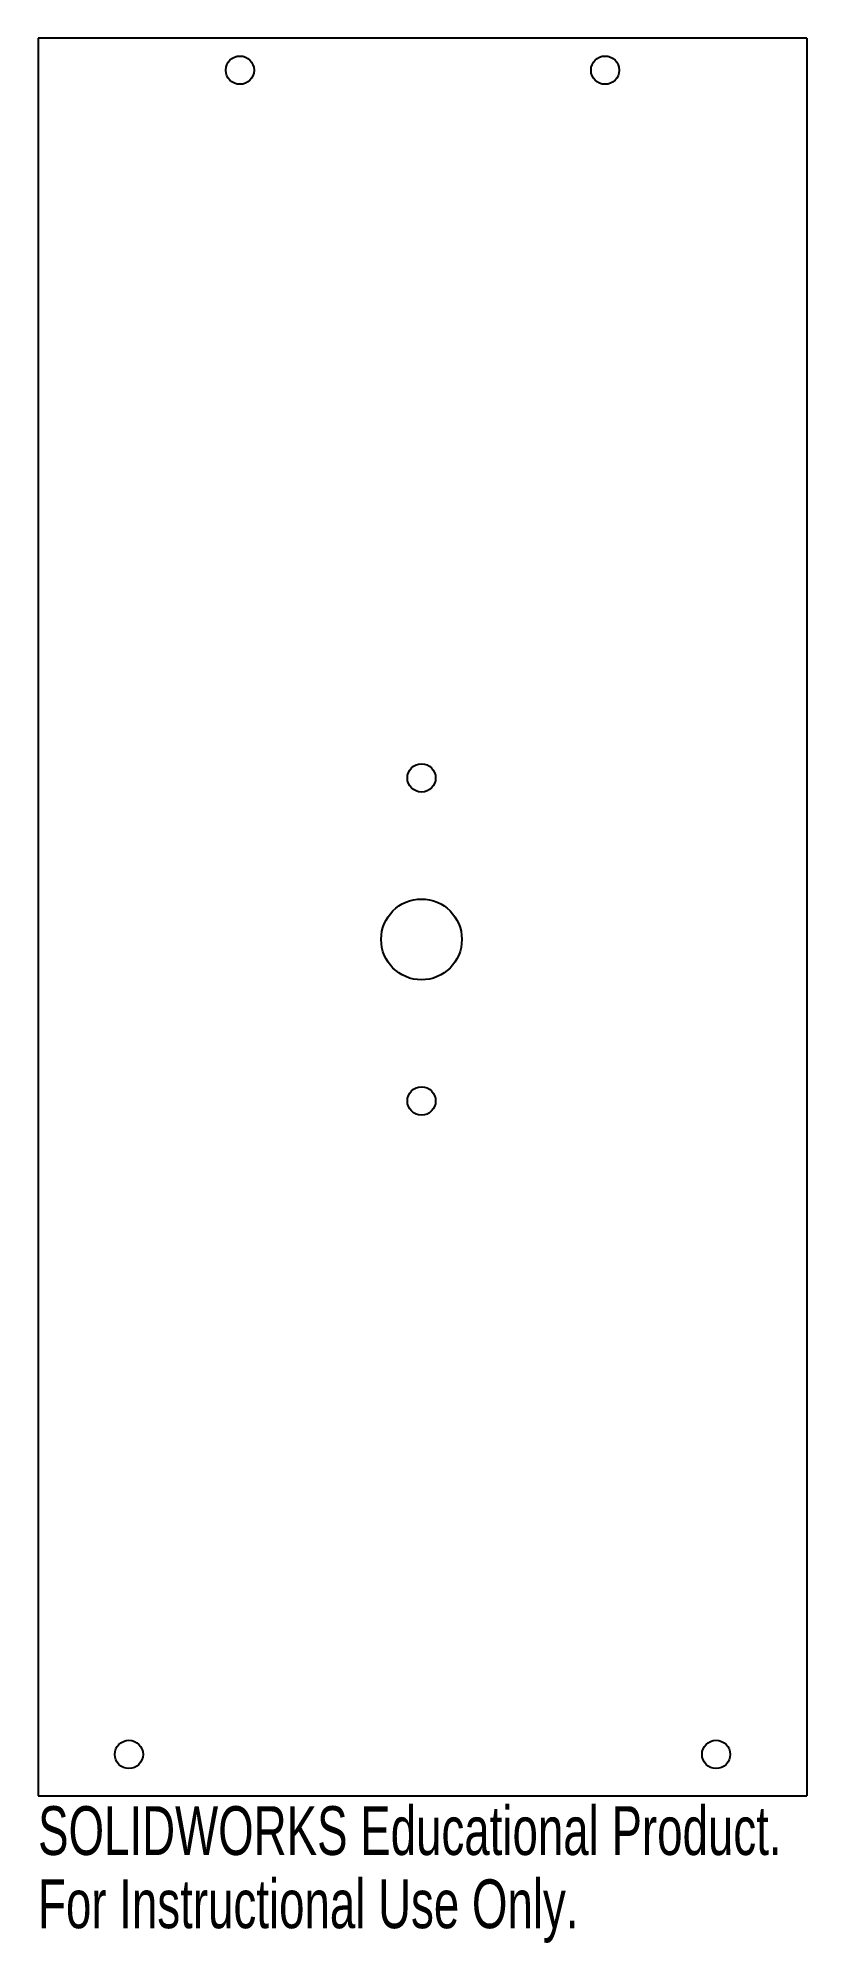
# Model space of a CAD drawing. Header units: millimetres. Extents: x -37 to 39, y -139 to 50.
import ezdxf

# ---------------------------------------------------------------- set-up
doc = ezdxf.new("R2010")
doc.units = ezdxf.units.MM
doc.styles.add('SLDTEXTSTYLE0', font='TXT', dxfattribs={"width": 0.7})

msp = doc.modelspace()

# ---------------------------------------------------------------- linework, layer by layer
at = {"color": 7, "linetype": 'Continuous', "lineweight": 25}
for p, q in [((-37.4, 50.11), (-37.4, -124)), ((38.8, 50.11), (-37.4, 50.11)), ((38.8, 50.11), (38.8, -124)), ((-37.4, -124), (38.8, -124))]:
    msp.add_line(p, q, dxfattribs=at)
for centre, radius in [((-17.4, 46.93), 1.4), ((18.8, 46.93), 1.4), ((0.6, -23.17), 1.4), ((0.6, -39.17), 4), ((0.6, -55.17), 1.4), ((-28.4, -119.89), 1.4), ((29.8, -119.89), 1.4)]:
    msp.add_circle(centre, radius, dxfattribs=at)

# ---------------------------------------------------------------- texts
at = {"color": 7, "linetype": 'Continuous', "char_height": 4.8336, "attachment_point": 1, "style": 'SLDTEXTSTYLE0'}
for s, insert in [('SOLIDWORKS Educational Product.', (-37.4, -125.02)), ('For Instructional Use Only.', (-37.4, -132.27))]:
    msp.add_mtext(s, dxfattribs=dict(at, insert=insert))

doc.saveas('drawing.dxf')
